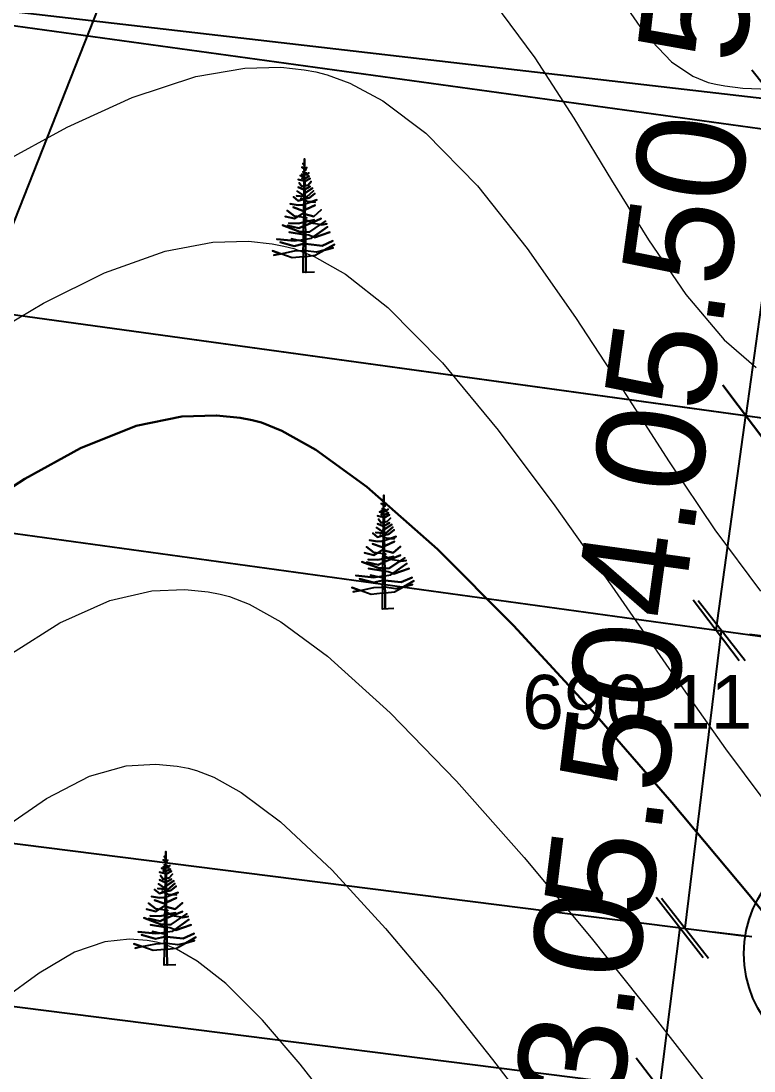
# Model space of a CAD drawing. Header units: feet. Extents: x 3381 to 683784, y 675186 to 4376258.
# Drawn here: x 683376.96 to 683390.56, y 4375792.91 to 4375812.39 of the extents above; entities that cross this region are included whole.
import ezdxf

# ---------------------------------------------------------------- set-up
doc = ezdxf.new("R2010")
doc.units = ezdxf.units.FT
doc.header["$MEASUREMENT"] = 0
doc.header["$PDMODE"] = 34
doc.header["$PDSIZE"] = 0.01
doc.linetypes.add('DUZ', pattern=[0])
doc.layers.get('0').update_dxf_attribs({"linetype": 'CONTINUOUS'})
doc.layers.get('Defpoints').update_dxf_attribs({"linetype": 'CONTINUOUS'})
doc.layers.add('0_Point_Height', color=2, linetype='CONTINUOUS')
doc.layers.add('Aqaclar', color=3, linetype='CONTINUOUS')
doc.layers.add('ANA HORIZONTAL', color=24, linetype='CONTINUOUS', lineweight=30)
doc.layers.add('HORIZANTAL', color=24, linetype='CONTINUOUS', lineweight=13)
doc.styles.get("Standard").update_dxf_attribs({"font": 'arial.ttf', "height": 2})
doc.dimstyles.new('ISO-25', dxfattribs={"dimtxt": 2, "dimasz": 1, "dimexe": 1.25, "dimexo": 0.625, "dimtad": 1, "dimtxsty": 'Standard', "dimblk": 'OBLIQUE', "dimcen": 2.5, "dimadec": 0, "dimazin": 0, "dimtfac": 1, "dimtmove": 0, "dimatfit": 3, "dimldrblk": 'OBLIQUE', "dimfxl": 1, "dimarcsym": 0})

# ---------------------------------------------------------------- blocks, each defined once
blk = doc.blocks.new('_Oblique')
at = {"color": 0, "linetype": 'ByBlock', "lineweight": -2}
blk.add_line((-0.5, -0.5), (0.5, 0.5), dxfattribs=at)
blk = doc.blocks.new('*D133')
at = {"color": 0, "lineweight": -2, "transparency": 16777216}
for p, q in [((683383.27, 4375839.039), (683389.245, 4375836.679)), ((683356.082, 4375756.138), (683388.082, 4375837.138)), ((683351.27, 4375758.039), (683357.245, 4375755.679))]:
    blk.add_line(p, q, dxfattribs=at)
at = {"layer": 'Defpoints', "color": 0, "lineweight": 30, "transparency": 16777216}
for p in [(683382.689, 4375839.269), (683388.082, 4375837.138), (683350.689, 4375758.269)]:
    blk.add_point(p, dxfattribs=at)
at = {"color": 0, "lineweight": -2, "transparency": 16777216}
for p, rotation in [((683388.082, 4375837.138), 68.44292071496228), ((683356.082, 4375756.138), 248.4429207149623)]:
    blk.add_blockref('_Oblique', p, dxfattribs=dict(at, rotation=rotation))
at = {"color": 0, "lineweight": 18, "transparency": 16777216, "insert": (683370.383, 4375797.31), "char_height": 2, "attachment_point": 5, "rotation": 68.4429}
blk.add_mtext('87,09', dxfattribs=at)
blk = doc.blocks.new('*D99')
at = {"color": 0, "lineweight": -2, "transparency": 16777216}
for p, q in [((683366.418, 4375818.804), (683392.775, 4375815.752)), ((683390.958, 4375810.928), (683391.533, 4375815.896)), ((683365.843, 4375813.836), (683392.199, 4375810.784))]:
    blk.add_line(p, q, dxfattribs=at)
at = {"layer": 'Defpoints', "color": 0, "lineweight": 30, "transparency": 16777216}
for p in [(683365.797, 4375818.876, 243.171), (683391.533, 4375815.896), (683365.222, 4375813.908, 243.171)]:
    blk.add_point(p, dxfattribs=at)
at = {"color": 0, "lineweight": -2, "transparency": 16777216}
for p, rotation in [((683391.533, 4375815.896), 83.39454021314612), ((683390.958, 4375810.928), 263.3945402131461)]:
    blk.add_blockref('_Oblique', p, dxfattribs=dict(at, rotation=rotation))
at = {"color": 0, "lineweight": 18, "transparency": 16777216, "insert": (683389.61, 4375813.601), "char_height": 2, "attachment_point": 5, "rotation": 83.3945}
blk.add_mtext('{\\fArial|b0|i0|c238|p34;5.0}', dxfattribs=at)
blk = doc.blocks.new('*D104')
at = {"color": 0, "lineweight": -2, "transparency": 16777216}
for p, q in [((683363.855, 4375808.735), (683391.644, 4375804.899)), ((683389.856, 4375801.09), (683390.405, 4375805.07)), ((683363.306, 4375804.755), (683391.094, 4375800.919))]:
    blk.add_line(p, q, dxfattribs=at)
at = {"layer": 'Defpoints', "color": 0, "lineweight": 30, "transparency": 16777216}
for p in [(683363.236, 4375808.82), (683390.405, 4375805.07), (683362.687, 4375804.84)]:
    blk.add_point(p, dxfattribs=at)
at = {"color": 0, "lineweight": -2, "transparency": 16777216}
for p, rotation in [((683390.405, 4375805.07), 82.14074680062394), ((683389.856, 4375801.09), 262.1407468006239)]:
    blk.add_blockref('_Oblique', p, dxfattribs=dict(at, rotation=rotation))
at = {"color": 0, "lineweight": 18, "transparency": 16777216, "insert": (683388.5, 4375803.305), "char_height": 2, "attachment_point": 5, "rotation": 82.1407}
blk.add_mtext('{\\fArial|b0|i0|c238|p34;4.0}', dxfattribs=at)
blk = doc.blocks.new('*D122')
at = {"color": 0, "lineweight": -2, "transparency": 16777216}
for p, q in [((683365.841, 4375813.823), (683392.37, 4375810.161)), ((683391.132, 4375810.332), (683390.405, 4375805.07)), ((683365.115, 4375808.561), (683391.644, 4375804.899))]:
    blk.add_line(p, q, dxfattribs=at)
at = {"layer": 'Defpoints', "color": 0, "lineweight": 30, "transparency": 16777216}
for p in [(683365.222, 4375813.908, 243.171), (683364.495, 4375808.646, 243.171), (683390.405, 4375805.07)]:
    blk.add_point(p, dxfattribs=at)
at = {"color": 0, "lineweight": -2, "transparency": 16777216}
for p, rotation in [((683391.132, 4375810.332), 82.14074680101669), ((683390.405, 4375805.07), 262.1407468010166)]:
    blk.add_blockref('_Oblique', p, dxfattribs=dict(at, rotation=rotation))
at = {"color": 0, "lineweight": 18, "transparency": 16777216, "insert": (683389.138, 4375807.926), "char_height": 2, "width": 3.86374, "attachment_point": 5, "rotation": 82.1407}
blk.add_mtext('{\\fArial|b0|i0|c238|p34;5.50}', dxfattribs=at)
blk = doc.blocks.new('*D123')
at = {"color": 0, "lineweight": -2, "transparency": 16777216}
for p, q in [((683356.605, 4375799.695), (683390.418, 4375795.417)), ((683356.228, 4375796.719), (683390.042, 4375792.441)), ((683389.178, 4375795.574), (683388.802, 4375792.598))]:
    blk.add_line(p, q, dxfattribs=at)
at = {"layer": 'Defpoints', "color": 0, "lineweight": 30, "transparency": 16777216}
for p in [(683355.985, 4375799.774, 688.5), (683355.608, 4375796.797, 688.5), (683388.802, 4375792.598)]:
    blk.add_point(p, dxfattribs=at)
at = {"color": 0, "lineweight": -2, "transparency": 16777216}
for p, rotation in [((683389.178, 4375795.574), 82.78944197932778), ((683388.802, 4375792.598), 262.7894419793278)]:
    blk.add_blockref('_Oblique', p, dxfattribs=dict(at, rotation=rotation))
at = {"color": 0, "lineweight": 18, "transparency": 16777216, "insert": (683387.356, 4375794.293), "char_height": 2, "attachment_point": 5, "rotation": 82.7894}
blk.add_mtext('{\\fArial|b0|i0|c238|p34;3.0}', dxfattribs=at)
blk = doc.blocks.new('*D124')
at = {"color": 0, "lineweight": -2, "transparency": 16777216}
for p, q in [((683389.277, 4375795.562), (683389.955, 4375801.078)), ((683390.476, 4375801.014), (683391.195, 4375800.925)), ((683389.798, 4375795.498), (683390.517, 4375795.409))]:
    blk.add_line(p, q, dxfattribs=at)
at = {"layer": 'Defpoints', "color": 0, "lineweight": 30, "transparency": 16777216}
for p in [(683389.856, 4375801.09, 243.171), (683389.955, 4375801.078), (683389.178, 4375795.574)]:
    blk.add_point(p, dxfattribs=at)
at = {"color": 0, "lineweight": -2, "transparency": 16777216}
for p, rotation in [((683389.955, 4375801.078), 82.99403314730169), ((683389.277, 4375795.562), 262.9940331473017)]:
    blk.add_blockref('_Oblique', p, dxfattribs=dict(at, rotation=rotation))
at = {"color": 0, "lineweight": 18, "transparency": 16777216, "insert": (683387.982, 4375798.521), "char_height": 2, "attachment_point": 5, "rotation": 82.994}
blk.add_mtext('{\\fArial|b0|i0|c238|p34;5.50}', dxfattribs=at)
blk = doc.blocks.new('*D94')
at = {"color": 0, "lineweight": -2, "transparency": 16777216}
blk.add_arc((683359.508, 4375781.137), 7.21, 68.4429, 172.4341, dxfattribs=at)
at = {"layer": 'Defpoints', "color": 0, "lineweight": 30, "transparency": 16777216}
for p in [(683382.429, 4375839.155), (683262.889, 4375793.97), (683354.17, 4375785.983), (683359.543, 4375781.132), (683350.571, 4375758.514)]:
    blk.add_point(p, dxfattribs=at)
at = {"color": 0, "lineweight": -2, "transparency": 16777216}
for p, rotation in [((683362.157, 4375787.843), 338.4429207148453), ((683352.361, 4375782.086), 262.4341392844076)]:
    blk.add_blockref('_Oblique', p, dxfattribs=dict(at, rotation=rotation))
at = {"color": 0, "lineweight": 18, "transparency": 16777216, "insert": (683355.022, 4375788.773), "char_height": 2, "attachment_point": 5, "rotation": 30.4385}
blk.add_mtext('104°', dxfattribs=at)

msp = doc.modelspace()

# ---------------------------------------------------------------- hatches: boundary and pattern name
at = {"lineweight": 25}
h = msp.add_hatch(dxfattribs=at)
h.set_pattern_fill('GRASS', color=3)
h.set_pattern_definition([(90, (2464.0595, 925.1667), (-0.707106781, 0.707106781), [0.1875, -1.226713563]), (45, (2464.0595, 925.1667), (-0.70710678119, 0.70710678119), [0.1875, -0.8125]), (135, (2464.0595, 925.1667), (-0.70710678119, -0.70710678119), [0.1875, -0.8125])])
edge = h.paths.add_edge_path(flags=16)
edge.add_arc((683277.03, 4375801.661), 3.56, 0, 360)
edge = h.paths.add_edge_path()
edge.add_line((683279.822, 4375803.87), (683284.359, 4375803.262))
edge.add_line((683284.359, 4375803.262), (683284.746, 4375806.151))
edge.add_line((683284.746, 4375806.151), (683277.42, 4375807.14))
edge.add_line((683277.42, 4375807.14), (683279.561, 4375822.997))
edge.add_line((683279.561, 4375822.997), (683287.934, 4375821.866))
edge.add_line((683287.934, 4375821.866), (683288.661, 4375827.249))
edge.add_line((683288.661, 4375827.249), (683284.009, 4375827.92))
edge.add_line((683284.009, 4375827.92), (683284.823, 4375833.562))
edge.add_line((683284.823, 4375833.562), (683292.945, 4375832.408))
edge.add_line((683292.945, 4375832.408), (683296.691, 4375859.524))
edge.add_line((683296.691, 4375859.524), (683296.784, 4375860.213))
edge.add_line((683296.784, 4375860.213), (683296.514, 4375859.72))
edge.add_line((683296.514, 4375859.72), (683258.976, 4375786.391))
edge.add_line((683258.976, 4375786.391), (683350.571, 4375758.514))
edge.add_line((683350.571, 4375758.514), (683382.429, 4375839.155))
edge.add_line((683382.429, 4375839.155), (683375.318, 4375841.876))
edge.add_line((683375.318, 4375841.876), (683373.564, 4375837.292))
edge.add_line((683373.564, 4375837.292), (683365.2, 4375840.225))
edge.add_arc((683524.629, 4375775.341), 172.127, 157.85455, 159.31778)
edge.add_line((683363.595, 4375836.133), (683376.96, 4375834.336))
edge.add_line((683376.96, 4375834.336), (683376.218, 4375829.089))
edge.add_line((683376.218, 4375829.089), (683362.889, 4375830.896))
edge.add_arc((683363.189, 4375827.755), 3.155, 95.4615, 167.5925)
edge.add_line((683360.108, 4375828.433), (683360.108, 4375827.477))
edge.add_line((683360.108, 4375827.477), (683361.774, 4375827.871))
edge.add_line((683361.774, 4375827.871), (683367.366, 4375826.892))
edge.add_line((683367.366, 4375826.892), (683365.416, 4375813.709))
edge.add_line((683365.416, 4375813.709), (683365.197, 4375813.709))
edge.add_line((683365.197, 4375813.709), (683360.108, 4375814.426))
edge.add_line((683360.108, 4375814.426), (683360.719, 4375819.794))
edge.add_line((683360.719, 4375819.794), (683365.822, 4375819.095))
edge.add_line((683365.822, 4375819.095), (683366.173, 4375821.656))
edge.add_line((683366.173, 4375821.656), (683360.993, 4375822.366))
edge.add_line((683360.993, 4375822.366), (683361.589, 4375827.455))
edge.add_line((683361.589, 4375827.455), (683360.008, 4375827.246))
edge.add_line((683360.008, 4375827.246), (683357.952, 4375811.279))
edge.add_line((683357.952, 4375811.279), (683366.688, 4375810.071))
edge.add_line((683366.688, 4375810.071), (683365.857, 4375802.715))
edge.add_line((683365.857, 4375802.715), (683357.074, 4375803.93))
edge.add_line((683357.074, 4375803.93), (683356.695, 4375801.28))
edge.add_line((683356.695, 4375801.28), (683350.568, 4375802.083))
edge.add_arc((683350.131, 4375792.093), 10, 87.4993, 110.7786)
edge.add_line((683346.584, 4375801.442), (683356.333, 4375800.016))
edge.add_line((683356.333, 4375800.016), (683355.706, 4375796.522))
edge.add_line((683355.706, 4375796.522), (683352.395, 4375797.048))
edge.add_line((683352.395, 4375797.048), (683352.789, 4375800.122))
edge.add_line((683352.789, 4375800.122), (683350.258, 4375800.457))
edge.add_line((683350.258, 4375800.457), (683349.853, 4375797.395))
edge.add_line((683349.853, 4375797.395), (683346.529, 4375797.835))
edge.add_line((683346.529, 4375797.835), (683346.881, 4375800.932))
edge.add_line((683346.881, 4375800.932), (683346.087, 4375801.239))
edge.add_arc((683350.3, 4375791.88), 10.263, 114.2395, 179.0096)
edge.add_line((683340.039, 4375792.058), (683339.689, 4375789.422))
edge.add_line((683339.689, 4375789.422), (683336.703, 4375789.749))
edge.add_line((683336.703, 4375789.749), (683335.822, 4375784.886))
edge.add_line((683335.822, 4375784.886), (683327.113, 4375786.099))
edge.add_line((683327.113, 4375786.099), (683327.8, 4375791))
edge.add_line((683327.8, 4375791), (683320.874, 4375791.919))
edge.add_line((683320.874, 4375791.919), (683321.309, 4375795.193))
edge.add_arc((683318.335, 4375795.588), 3, 352.4412, 442.1402)
edge.add_line((683318.745, 4375798.559), (683306.859, 4375800.2))
edge.add_line((683306.859, 4375800.2), (683305.588, 4375790.783))
edge.add_line((683305.588, 4375790.783), (683298.285, 4375791.761))
edge.add_line((683298.285, 4375791.761), (683299.539, 4375801.211))
edge.add_line((683299.539, 4375801.211), (683296.523, 4375801.633))
edge.add_line((683296.523, 4375801.633), (683295.262, 4375792.128))
edge.add_line((683295.262, 4375792.128), (683293.832, 4375792.402))
edge.add_line((683293.832, 4375792.402), (683283.111, 4375793.946))
edge.add_line((683283.111, 4375793.946), (683284.16, 4375801.775))
edge.add_line((683284.16, 4375801.775), (683280.54, 4375802.26))
edge.add_arc((683277.03, 4375801.661), 3.56, 9.688, 38.3434)

# ---------------------------------------------------------------- linework, layer by layer
at = {"color": 7, "linetype": 'DUZ', "lineweight": 25}
msp.add_circle((683392.492, 4375795.093, -448.329), 2.121, dxfattribs=at)
at = {"linetype": 'Continuous'}
msp.add_open_spline([(683310.661, 4375992.239), (683312.482, 4375988.769), (683318.788, 4375976.751), (683328.685, 4375958.769), (683342.68, 4375939.505), (683353.451, 4375919.307), (683364.414, 4375901.421), (683373.542, 4375884.018), (683386.957, 4375865.497), (683403.556, 4375851.208), (683415.091, 4375836.371), (683423.022, 4375825.888), (683434.34, 4375813.97), (683442.589, 4375803.278), (683447.033, 4375797.518)], degree=3, knots=[0, 0, 0, 0, 11.75951, 40.72321, 61.46233, 83.054979, 109.290717, 124.392744, 141.962718, 177.533008, 189.558821, 198.276488, 216.955448, 238.768866, 238.768866, 238.768866, 238.768866], dxfattribs=at)
at = {"layer": 'ANA HORIZONTAL', "color": 32, "lineweight": 30, "elevation": 690}
msp.add_lwpolyline([(683375.993, 4375803.228), (683377.032, 4375803.898), (683378.064, 4375804.468), (683379.101, 4375804.879), (683379.944, 4375805.054), (683380.588, 4375805.075), (683381.026, 4375805.03), (683381.247, 4375804.988), (683381.422, 4375804.941), (683381.801, 4375804.791), (683382.432, 4375804.436), (683383.375, 4375803.747), (683384.685, 4375802.591), (683386.096, 4375801.18), (683387.56, 4375799.59), (683389.032, 4375797.897), (683390.464, 4375796.179), (683391.81, 4375794.511)], dxfattribs=at)
at = {"layer": 'Aqaclar', "color": 3}
for points in [[(683382.405, 4375807.732), (683382.193, 4375807.724), (683382.197, 4375808.018), (683381.989, 4375807.995), (683381.78, 4375808.07), (683381.629, 4375808.124), (683381.78, 4375808.07), (683381.654, 4375808.044), (683381.78, 4375808.07), (683382.033, 4375808.124), (683382.198, 4375808.132), (683382.197, 4375808.018), (683382.242, 4375808.024), (683382.246, 4375807.726), (683382.242, 4375808.024), (683382.419, 4375808.044), (683382.585, 4375808.137), (683382.753, 4375808.181), (683382.585, 4375808.137), (683382.779, 4375808.246), (683382.585, 4375808.137), (683382.444, 4375808.1), (683382.241, 4375808.13), (683382.242, 4375808.024), (683382.241, 4375808.13), (683382.223, 4375808.133), (683382.198, 4375808.132), (683382.2, 4375808.254), (683382.197, 4375808.254), (683382.027, 4375808.214), (683381.768, 4375808.286), (683382.027, 4375808.214), (683382.197, 4375808.254), (683382.2, 4375808.254), (683382.2, 4375808.3), (683382.191, 4375808.303), (683381.976, 4375808.351), (683382.106, 4375808.322), (683382.033, 4375808.311), (683381.705, 4375808.343), (683382.033, 4375808.311), (683382.106, 4375808.322), (683382.201, 4375808.337), (683382.2, 4375808.3), (683382.201, 4375808.337), (683382.238, 4375808.342), (683382.241, 4375808.13), (683382.239, 4375808.255), (683382.242, 4375808.254), (683382.545, 4375808.222), (683382.747, 4375808.311), (683382.545, 4375808.222), (683382.239, 4375808.255), (683382.238, 4375808.342), (683382.349, 4375808.359), (683382.646, 4375808.57), (683382.384, 4375808.384), (683382.406, 4375808.376), (683382.69, 4375808.473), (683382.406, 4375808.376), (683382.298, 4375808.416), (683382.237, 4375808.426), (683382.238, 4375808.342), (683382.237, 4375808.426), (683382.202, 4375808.431), (683382.201, 4375808.337), (683382.202, 4375808.431), (683381.938, 4375808.473), (683382.202, 4375808.431), (683382.203, 4375808.481), (683382.134, 4375808.481), (683381.812, 4375808.602), (683382.134, 4375808.481), (683382.203, 4375808.481), (683382.204, 4375808.583), (683382.115, 4375808.546), (683381.907, 4375808.594), (683382.115, 4375808.546), (683382.235, 4375808.597), (683382.236, 4375808.481), (683382.203, 4375808.481), (683382.236, 4375808.481), (683382.237, 4375808.426), (683382.236, 4375808.481), (683382.317, 4375808.481), (683382.516, 4375808.614), (683382.608, 4375808.675), (683382.516, 4375808.614), (683382.539, 4375808.61), (683382.633, 4375808.627), (683382.539, 4375808.61), (683382.381, 4375808.635), (683382.353, 4375808.647), (683382.235, 4375808.597), (683382.353, 4375808.647), (683382.532, 4375808.724), (683382.353, 4375808.647), (683382.292, 4375808.676), (683382.4, 4375808.699), (683382.292, 4375808.676), (683382.223, 4375808.708), (683382.234, 4375808.702), (683382.234, 4375808.663), (683382.292, 4375808.676), (683382.234, 4375808.663), (683382.235, 4375808.597), (683382.234, 4375808.663), (683382.205, 4375808.656), (683382.204, 4375808.583), (683382.205, 4375808.656), (683382.109, 4375808.635), (683381.932, 4375808.643), (683382.109, 4375808.635), (683382.205, 4375808.656), (683382.206, 4375808.748), (683382.261, 4375808.74), (683382.233, 4375808.744), (683382.234, 4375808.702), (683382.233, 4375808.744), (683382.206, 4375808.748), (683382.033, 4375808.772), (683381.901, 4375808.878), (683382.033, 4375808.772), (683382.097, 4375808.763), (683382.033, 4375808.724), (683381.863, 4375808.764), (683382.033, 4375808.724), (683382.097, 4375808.763), (683382.207, 4375808.831), (683382.206, 4375808.748), (683382.233, 4375808.744), (683382.232, 4375808.807), (683382.393, 4375808.764), (683382.532, 4375808.886), (683382.393, 4375808.764), (683382.232, 4375808.807), (683382.231, 4375808.888), (683382.419, 4375808.975), (683382.191, 4375808.87), (683382.008, 4375808.934), (683382.191, 4375808.87), (683382.208, 4375808.877), (683382.207, 4375808.831), (683382.209, 4375808.989), (683382.191, 4375808.983), (683382.103, 4375808.975), (683381.957, 4375808.999), (683382.103, 4375808.975), (683382.191, 4375808.983), (683382.209, 4375808.989), (683382.23, 4375808.996), (683382.231, 4375808.888), (683382.23, 4375808.996), (683382.45, 4375809.072), (683382.344, 4375809.035), (683382.419, 4375809.031), (683382.267, 4375809.04), (683382.153, 4375809.096), (683382.21, 4375809.068), (683382.209, 4375808.989), (683382.23, 4375808.996), (683382.229, 4375809.09), (683382.103, 4375809.056), (683382.014, 4375809.129), (683382.103, 4375809.056), (683382.21, 4375809.085), (683382.21, 4375809.068), (683382.21, 4375809.085), (683382.311, 4375809.112), (683382.412, 4375809.193), (683382.311, 4375809.112), (683382.229, 4375809.09), (683382.228, 4375809.131), (683382.261, 4375809.129), (683382.387, 4375809.242), (683382.261, 4375809.129), (683382.228, 4375809.131), (683382.211, 4375809.133), (683382.21, 4375809.085), (683382.211, 4375809.133), (683382.071, 4375809.145), (683382.211, 4375809.133), (683382.211, 4375809.148), (683382.084, 4375809.234), (683382.211, 4375809.148), (683382.212, 4375809.26), (683382.216, 4375809.258), (683382.103, 4375809.307), (683382.216, 4375809.258), (683382.324, 4375809.323), (683382.227, 4375809.264), (683382.228, 4375809.131), (683382.227, 4375809.198), (683382.368, 4375809.291), (683382.227, 4375809.198), (683382.226, 4375809.334), (683382.286, 4375809.347), (683382.343, 4375809.412), (683382.286, 4375809.347), (683382.226, 4375809.334), (683382.213, 4375809.332), (683382.212, 4375809.26), (683382.213, 4375809.332), (683382.172, 4375809.323), (683382.122, 4375809.388), (683382.172, 4375809.323), (683382.213, 4375809.332), (683382.214, 4375809.425), (683382.103, 4375809.453), (683382.235, 4375809.42), (683382.324, 4375809.469), (683382.235, 4375809.42), (683382.225, 4375809.423), (683382.226, 4375809.334), (683382.225, 4375809.423), (683382.224, 4375809.467), (683382.305, 4375809.509), (683382.224, 4375809.467), (683382.223, 4375809.54), (683382.254, 4375809.534), (683382.223, 4375809.54), (683382.172, 4375809.55), (683382.216, 4375809.541), (683382.214, 4375809.425), (683382.215, 4375809.469), (683382.172, 4375809.477), (683382.215, 4375809.469), (683382.215, 4375809.499), (683382.141, 4375809.525), (683382.215, 4375809.499), (683382.216, 4375809.541), (683382.216, 4375809.581), (683382.191, 4375809.59), (683382.223, 4375809.578), (683382.254, 4375809.566), (683382.28, 4375809.534), (683382.266, 4375809.55), (683382.298, 4375809.574), (683382.254, 4375809.542), (683382.266, 4375809.55), (683382.254, 4375809.566), (683382.223, 4375809.578), (683382.223, 4375809.54), (683382.223, 4375809.578), (683382.222, 4375809.64), (683382.261, 4375809.671), (683382.227, 4375809.644), (683382.248, 4375809.631), (683382.227, 4375809.644), (683382.217, 4375809.65), (683382.172, 4375809.679), (683382.217, 4375809.65), (683382.218, 4375809.71), (683382.191, 4375809.744), (683382.218, 4375809.71), (683382.22, 4375809.833), (683382.222, 4375809.647), (683382.222, 4375809.64), (683382.222, 4375809.647), (683382.217, 4375809.65), (683382.217, 4375809.636), (683382.222, 4375809.64), (683382.21, 4375809.631), (683382.217, 4375809.636), (683382.216, 4375809.581)], [(683383.875, 4375801.491), (683383.664, 4375801.483), (683383.667, 4375801.777), (683383.459, 4375801.754), (683383.25, 4375801.829), (683383.099, 4375801.883), (683383.25, 4375801.829), (683383.125, 4375801.802), (683383.25, 4375801.829), (683383.504, 4375801.883), (683383.669, 4375801.891), (683383.667, 4375801.777), (683383.713, 4375801.783), (683383.716, 4375801.485), (683383.713, 4375801.783), (683383.889, 4375801.802), (683384.055, 4375801.896), (683384.224, 4375801.94), (683384.055, 4375801.896), (683384.249, 4375802.005), (683384.055, 4375801.896), (683383.914, 4375801.859), (683383.711, 4375801.889), (683383.713, 4375801.783), (683383.711, 4375801.889), (683383.693, 4375801.892), (683383.669, 4375801.891), (683383.67, 4375802.013), (683383.668, 4375802.013), (683383.497, 4375801.973), (683383.238, 4375802.045), (683383.497, 4375801.973), (683383.668, 4375802.013), (683383.67, 4375802.013), (683383.671, 4375802.059), (683383.661, 4375802.062), (683383.447, 4375802.11), (683383.576, 4375802.081), (683383.504, 4375802.07), (683383.175, 4375802.102), (683383.504, 4375802.07), (683383.576, 4375802.081), (683383.671, 4375802.096), (683383.671, 4375802.059), (683383.671, 4375802.096), (683383.709, 4375802.101), (683383.711, 4375801.889), (683383.71, 4375802.014), (683383.712, 4375802.013), (683384.015, 4375801.981), (683384.217, 4375802.07), (683384.015, 4375801.981), (683383.71, 4375802.014), (683383.709, 4375802.101), (683383.819, 4375802.118), (683384.116, 4375802.329), (683383.854, 4375802.143), (683383.876, 4375802.135), (683384.161, 4375802.232), (683383.876, 4375802.135), (683383.769, 4375802.175), (683383.708, 4375802.185), (683383.709, 4375802.101), (683383.708, 4375802.185), (683383.672, 4375802.19), (683383.671, 4375802.096), (683383.672, 4375802.19), (683383.409, 4375802.232), (683383.672, 4375802.19), (683383.673, 4375802.24), (683383.605, 4375802.24), (683383.282, 4375802.361), (683383.605, 4375802.24), (683383.673, 4375802.24), (683383.674, 4375802.342), (683383.586, 4375802.305), (683383.377, 4375802.353), (683383.586, 4375802.305), (683383.705, 4375802.356), (683383.707, 4375802.24), (683383.673, 4375802.24), (683383.707, 4375802.24), (683383.708, 4375802.185), (683383.707, 4375802.24), (683383.788, 4375802.24), (683383.987, 4375802.373), (683384.078, 4375802.434), (683383.987, 4375802.373), (683384.009, 4375802.369), (683384.104, 4375802.386), (683384.009, 4375802.369), (683383.851, 4375802.394), (683383.824, 4375802.406), (683383.705, 4375802.356), (683383.824, 4375802.406), (683384.003, 4375802.483), (683383.824, 4375802.406), (683383.763, 4375802.434), (683383.87, 4375802.458), (683383.763, 4375802.434), (683383.693, 4375802.467), (683383.704, 4375802.461), (683383.705, 4375802.422), (683383.763, 4375802.434), (683383.705, 4375802.422), (683383.705, 4375802.356), (683383.705, 4375802.422), (683383.675, 4375802.415), (683383.674, 4375802.342), (683383.675, 4375802.415), (683383.579, 4375802.394), (683383.403, 4375802.402), (683383.579, 4375802.394), (683383.675, 4375802.415), (683383.676, 4375802.507), (683383.731, 4375802.499), (683383.704, 4375802.503), (683383.704, 4375802.461), (683383.704, 4375802.503), (683383.676, 4375802.507), (683383.504, 4375802.531), (683383.371, 4375802.637), (683383.504, 4375802.531), (683383.568, 4375802.522), (683383.504, 4375802.483), (683383.333, 4375802.523), (683383.504, 4375802.483), (683383.568, 4375802.522), (683383.677, 4375802.59), (683383.676, 4375802.507), (683383.704, 4375802.503), (683383.703, 4375802.566), (683383.864, 4375802.523), (683384.003, 4375802.645), (683383.864, 4375802.523), (683383.703, 4375802.566), (683383.702, 4375802.647), (683383.889, 4375802.734), (683383.661, 4375802.628), (683383.478, 4375802.693), (683383.661, 4375802.628), (683383.678, 4375802.636), (683383.677, 4375802.59), (683383.679, 4375802.748), (683383.661, 4375802.742), (683383.573, 4375802.734), (683383.428, 4375802.758), (683383.573, 4375802.734), (683383.661, 4375802.742), (683383.679, 4375802.748), (683383.7, 4375802.755), (683383.702, 4375802.647), (683383.7, 4375802.755), (683383.92, 4375802.831), (683383.814, 4375802.794), (683383.889, 4375802.79), (683383.737, 4375802.799), (683383.624, 4375802.855), (683383.68, 4375802.827), (683383.679, 4375802.748), (683383.7, 4375802.755), (683383.699, 4375802.849), (683383.573, 4375802.815), (683383.485, 4375802.888), (683383.573, 4375802.815), (683383.681, 4375802.844), (683383.68, 4375802.827), (683383.681, 4375802.844), (683383.782, 4375802.871), (683383.883, 4375802.952), (683383.782, 4375802.871), (683383.699, 4375802.849), (683383.699, 4375802.89), (683383.731, 4375802.888), (683383.857, 4375803.001), (683383.731, 4375802.888), (683383.699, 4375802.89), (683383.681, 4375802.892), (683383.681, 4375802.844), (683383.681, 4375802.892), (683383.541, 4375802.904), (683383.681, 4375802.892), (683383.681, 4375802.907), (683383.554, 4375802.993), (683383.681, 4375802.907), (683383.683, 4375803.019), (683383.687, 4375803.017), (683383.573, 4375803.066), (683383.687, 4375803.017), (683383.794, 4375803.082), (683383.697, 4375803.023), (683383.699, 4375802.89), (683383.698, 4375802.957), (683383.838, 4375803.05), (683383.698, 4375802.957), (683383.696, 4375803.093), (683383.756, 4375803.106), (683383.813, 4375803.171), (683383.756, 4375803.106), (683383.696, 4375803.093), (683383.684, 4375803.091), (683383.683, 4375803.019), (683383.684, 4375803.091), (683383.643, 4375803.082), (683383.592, 4375803.147), (683383.643, 4375803.082), (683383.684, 4375803.091), (683383.685, 4375803.184), (683383.573, 4375803.212), (683383.706, 4375803.179), (683383.794, 4375803.228), (683383.706, 4375803.179), (683383.695, 4375803.182), (683383.696, 4375803.093), (683383.695, 4375803.182), (683383.694, 4375803.226), (683383.775, 4375803.268), (683383.694, 4375803.226), (683383.694, 4375803.299), (683383.725, 4375803.293), (683383.694, 4375803.299), (683383.643, 4375803.309), (683383.686, 4375803.3), (683383.685, 4375803.184), (683383.685, 4375803.228), (683383.643, 4375803.236), (683383.685, 4375803.228), (683383.686, 4375803.258), (683383.611, 4375803.284), (683383.686, 4375803.258), (683383.686, 4375803.3), (683383.687, 4375803.339), (683383.661, 4375803.349), (683383.693, 4375803.337), (683383.725, 4375803.325), (683383.75, 4375803.293), (683383.737, 4375803.309), (683383.769, 4375803.333), (683383.725, 4375803.301), (683383.737, 4375803.309), (683383.725, 4375803.325), (683383.693, 4375803.337), (683383.694, 4375803.299), (683383.693, 4375803.337), (683383.692, 4375803.399), (683383.731, 4375803.43), (683383.697, 4375803.403), (683383.718, 4375803.39), (683383.697, 4375803.403), (683383.688, 4375803.409), (683383.643, 4375803.438), (683383.688, 4375803.409), (683383.688, 4375803.469), (683383.661, 4375803.503), (683383.688, 4375803.469), (683383.69, 4375803.592), (683383.692, 4375803.406), (683383.692, 4375803.399), (683383.692, 4375803.406), (683383.688, 4375803.409), (683383.687, 4375803.395), (683383.692, 4375803.399), (683383.68, 4375803.39), (683383.687, 4375803.395), (683383.687, 4375803.339)], [(683379.832, 4375794.882), (683379.62, 4375794.875), (683379.624, 4375795.169), (683379.416, 4375795.146), (683379.206, 4375795.221), (683379.056, 4375795.275), (683379.206, 4375795.221), (683379.081, 4375795.194), (683379.206, 4375795.221), (683379.46, 4375795.275), (683379.625, 4375795.282), (683379.624, 4375795.169), (683379.669, 4375795.174), (683379.673, 4375794.877), (683379.669, 4375795.174), (683379.845, 4375795.194), (683380.012, 4375795.288), (683380.18, 4375795.332), (683380.012, 4375795.288), (683380.206, 4375795.397), (683380.012, 4375795.288), (683379.871, 4375795.251), (683379.668, 4375795.281), (683379.669, 4375795.174), (683379.668, 4375795.281), (683379.65, 4375795.283), (683379.625, 4375795.282), (683379.627, 4375795.405), (683379.624, 4375795.405), (683379.454, 4375795.364), (683379.195, 4375795.437), (683379.454, 4375795.364), (683379.624, 4375795.405), (683379.627, 4375795.405), (683379.627, 4375795.451), (683379.618, 4375795.453), (683379.403, 4375795.502), (683379.533, 4375795.473), (683379.46, 4375795.462), (683379.132, 4375795.494), (683379.46, 4375795.462), (683379.533, 4375795.473), (683379.628, 4375795.487), (683379.627, 4375795.451), (683379.628, 4375795.487), (683379.665, 4375795.493), (683379.668, 4375795.281), (683379.666, 4375795.405), (683379.669, 4375795.405), (683379.972, 4375795.372), (683380.174, 4375795.462), (683379.972, 4375795.372), (683379.666, 4375795.405), (683379.665, 4375795.493), (683379.776, 4375795.51), (683380.073, 4375795.721), (683379.811, 4375795.535), (683379.833, 4375795.526), (683380.117, 4375795.623), (683379.833, 4375795.526), (683379.725, 4375795.567), (683379.664, 4375795.576), (683379.665, 4375795.493), (683379.664, 4375795.576), (683379.629, 4375795.582), (683379.628, 4375795.487), (683379.629, 4375795.582), (683379.365, 4375795.623), (683379.629, 4375795.582), (683379.63, 4375795.632), (683379.561, 4375795.632), (683379.239, 4375795.753), (683379.561, 4375795.632), (683379.63, 4375795.632), (683379.631, 4375795.734), (683379.542, 4375795.696), (683379.334, 4375795.745), (683379.542, 4375795.696), (683379.662, 4375795.748), (683379.663, 4375795.632), (683379.63, 4375795.632), (683379.663, 4375795.632), (683379.664, 4375795.576), (683379.663, 4375795.632), (683379.744, 4375795.632), (683379.943, 4375795.765), (683380.035, 4375795.826), (683379.943, 4375795.765), (683379.965, 4375795.761), (683380.06, 4375795.777), (683379.965, 4375795.761), (683379.808, 4375795.785), (683379.78, 4375795.798), (683379.662, 4375795.748), (683379.78, 4375795.798), (683379.959, 4375795.875), (683379.78, 4375795.798), (683379.719, 4375795.826), (683379.827, 4375795.85), (683379.719, 4375795.826), (683379.65, 4375795.858), (683379.661, 4375795.853), (683379.661, 4375795.813), (683379.719, 4375795.826), (683379.661, 4375795.813), (683379.662, 4375795.748), (683379.661, 4375795.813), (683379.632, 4375795.807), (683379.631, 4375795.734), (683379.632, 4375795.807), (683379.536, 4375795.785), (683379.359, 4375795.794), (683379.536, 4375795.785), (683379.632, 4375795.807), (683379.633, 4375795.898), (683379.688, 4375795.891), (683379.66, 4375795.895), (683379.661, 4375795.853), (683379.66, 4375795.895), (683379.633, 4375795.898), (683379.46, 4375795.923), (683379.327, 4375796.028), (683379.46, 4375795.923), (683379.524, 4375795.914), (683379.46, 4375795.875), (683379.29, 4375795.915), (683379.46, 4375795.875), (683379.524, 4375795.914), (683379.634, 4375795.982), (683379.633, 4375795.898), (683379.66, 4375795.895), (683379.659, 4375795.958), (683379.82, 4375795.915), (683379.959, 4375796.036), (683379.82, 4375795.915), (683379.659, 4375795.958), (683379.658, 4375796.039), (683379.845, 4375796.126), (683379.618, 4375796.02), (683379.435, 4375796.085), (683379.618, 4375796.02), (683379.635, 4375796.028), (683379.634, 4375795.982), (683379.636, 4375796.14), (683379.618, 4375796.134), (683379.53, 4375796.126), (683379.384, 4375796.15), (683379.53, 4375796.126), (683379.618, 4375796.134), (683379.636, 4375796.14), (683379.657, 4375796.147), (683379.658, 4375796.039), (683379.657, 4375796.147), (683379.877, 4375796.223), (683379.771, 4375796.186), (683379.845, 4375796.182), (683379.694, 4375796.19), (683379.58, 4375796.247), (683379.637, 4375796.219), (683379.636, 4375796.14), (683379.657, 4375796.147), (683379.656, 4375796.241), (683379.53, 4375796.207), (683379.441, 4375796.279), (683379.53, 4375796.207), (683379.637, 4375796.236), (683379.637, 4375796.219), (683379.637, 4375796.236), (683379.738, 4375796.263), (683379.839, 4375796.344), (683379.738, 4375796.263), (683379.656, 4375796.241), (683379.655, 4375796.282), (683379.688, 4375796.279), (683379.814, 4375796.393), (683379.688, 4375796.279), (683379.655, 4375796.282), (683379.638, 4375796.284), (683379.637, 4375796.236), (683379.638, 4375796.284), (683379.498, 4375796.296), (683379.638, 4375796.284), (683379.638, 4375796.299), (683379.511, 4375796.385), (683379.638, 4375796.299), (683379.639, 4375796.411), (683379.643, 4375796.409), (683379.53, 4375796.458), (683379.643, 4375796.409), (683379.751, 4375796.474), (683379.654, 4375796.415), (683379.655, 4375796.282), (683379.654, 4375796.349), (683379.795, 4375796.441), (683379.654, 4375796.349), (683379.653, 4375796.485), (683379.713, 4375796.498), (683379.77, 4375796.563), (683379.713, 4375796.498), (683379.653, 4375796.485), (683379.64, 4375796.483), (683379.639, 4375796.411), (683379.64, 4375796.483), (683379.599, 4375796.474), (683379.549, 4375796.539), (683379.599, 4375796.474), (683379.64, 4375796.483), (683379.641, 4375796.576), (683379.53, 4375796.603), (683379.662, 4375796.571), (683379.751, 4375796.62), (683379.662, 4375796.571), (683379.652, 4375796.574), (683379.653, 4375796.485), (683379.652, 4375796.574), (683379.651, 4375796.618), (683379.732, 4375796.66), (683379.651, 4375796.618), (683379.65, 4375796.69), (683379.681, 4375796.684), (683379.65, 4375796.69), (683379.599, 4375796.701), (683379.643, 4375796.692), (683379.641, 4375796.576), (683379.642, 4375796.62), (683379.599, 4375796.628), (683379.642, 4375796.62), (683379.642, 4375796.65), (683379.568, 4375796.676), (683379.642, 4375796.65), (683379.643, 4375796.692), (683379.643, 4375796.731), (683379.618, 4375796.741), (683379.65, 4375796.729), (683379.681, 4375796.717), (683379.706, 4375796.684), (683379.693, 4375796.701), (683379.725, 4375796.725), (683379.681, 4375796.692), (683379.693, 4375796.701), (683379.681, 4375796.717), (683379.65, 4375796.729), (683379.65, 4375796.69), (683379.65, 4375796.729), (683379.649, 4375796.791), (683379.688, 4375796.822), (683379.654, 4375796.795), (683379.675, 4375796.781), (683379.654, 4375796.795), (683379.644, 4375796.801), (683379.599, 4375796.83), (683379.644, 4375796.801), (683379.645, 4375796.861), (683379.618, 4375796.895), (683379.645, 4375796.861), (683379.646, 4375796.984), (683379.649, 4375796.798), (683379.649, 4375796.791), (683379.649, 4375796.798), (683379.644, 4375796.801), (683379.644, 4375796.787), (683379.649, 4375796.791), (683379.637, 4375796.781), (683379.644, 4375796.787), (683379.643, 4375796.731)]]:
    msp.add_lwpolyline(points, dxfattribs=at)
at = {"layer": 'HORIZANTAL', "color": 32, "linetype": 'Continuous', "lineweight": 13}
for points, elevation in [([(683387.966, 4375812.979), (683388.54, 4375812.148), (683389.029, 4375811.635), (683389.424, 4375811.366), (683389.704, 4375811.251), (683389.85, 4375811.216), (683390.016, 4375811.187), (683390.347, 4375811.146), (683390.839, 4375811.128), (683391.482, 4375811.179), (683392.263, 4375811.359), (683393.012, 4375811.661), (683393.722, 4375812.077), (683394.386, 4375812.597)], 692), ([(683385.724, 4375812.74), (683386.49, 4375811.707), (683387.214, 4375810.585), (683387.912, 4375809.437), (683388.599, 4375808.328), (683389.291, 4375807.32), (683390.002, 4375806.476), (683390.596, 4375805.962)], 691.5), ([(683376.577, 4375809.738), (683377.816, 4375810.418), (683379.026, 4375810.974), (683380.202, 4375811.361), (683381.114, 4375811.518), (683381.78, 4375811.532), (683382.215, 4375811.486), (683382.429, 4375811.445), (683382.641, 4375811.391), (683383.06, 4375811.239), (683383.674, 4375810.911), (683384.469, 4375810.308), (683385.427, 4375809.333), (683386.352, 4375808.173), (683387.249, 4375806.89), (683388.125, 4375805.55), (683388.984, 4375804.215), (683389.833, 4375802.949), (683390.678, 4375801.816)], 691), ([(683376.231, 4375806.474), (683377.38, 4375807.154), (683378.513, 4375807.72), (683379.633, 4375808.121), (683380.52, 4375808.287), (683381.18, 4375808.304), (683381.619, 4375808.258), (683381.838, 4375808.216), (683382.024, 4375808.168), (683382.401, 4375808.023), (683382.978, 4375807.696), (683383.766, 4375807.075), (683384.778, 4375806.049), (683385.812, 4375804.802), (683386.862, 4375803.4), (683387.919, 4375801.904), (683388.977, 4375800.38), (683390.028, 4375798.89), (683391.066, 4375797.498)], 690.5), ([(683376.786, 4375800.661), (683377.685, 4375801.224), (683378.609, 4375801.64), (683379.387, 4375801.821), (683380.003, 4375801.846), (683380.434, 4375801.801), (683380.656, 4375801.759), (683380.827, 4375801.714), (683381.191, 4375801.572), (683381.783, 4375801.243), (683382.645, 4375800.609), (683383.811, 4375799.558), (683385.041, 4375798.288), (683386.295, 4375796.872), (683387.535, 4375795.384), (683388.723, 4375793.896), (683389.82, 4375792.483)], 689.5), ([(683376.658, 4375797.43), (683377.434, 4375797.968), (683378.231, 4375798.381), (683378.913, 4375798.572), (683379.465, 4375798.607), (683379.859, 4375798.569), (683380.064, 4375798.531), (683380.218, 4375798.49), (683380.539, 4375798.366), (683381.048, 4375798.08), (683381.772, 4375797.535), (683382.731, 4375796.637), (683383.724, 4375795.56), (683384.725, 4375794.369), (683385.709, 4375793.129), (683386.649, 4375791.905)], 689), ([(683382.85, 4375792.131), (683382.14, 4375793.038), (683381.442, 4375793.857), (683380.76, 4375794.538), (683380.232, 4375794.953), (683379.847, 4375795.173), (683379.597, 4375795.27), (683379.473, 4375795.302), (683379.301, 4375795.334), (683378.973, 4375795.359), (683378.516, 4375795.312), (683377.956, 4375795.118), (683377.297, 4375794.727), (683376.639, 4375794.249)], 688.5)]:
    msp.add_lwpolyline(points, dxfattribs=dict(at, elevation=elevation))

# ---------------------------------------------------------------- texts
at = {"layer": '0_Point_Height', "color": 0}
msp.add_text('690.11', height=1, dxfattribs=at).set_placement((683386.255, 4375799.261, 690.108))

# ---------------------------------------------------------------- dimensions: what is measured, and where the dimension line sits
at = {"color": 7, "lineweight": 18}
dim = msp.add_aligned_dim(p1=(683350.689, 4375758.269), p2=(683382.689, 4375839.269), distance=-5.799, dimstyle='ISO-25', dxfattribs=at)
dim.commit()
dim.dimension.update_dxf_attribs({"geometry": '*D133', "text_midpoint": (683370.383, 4375797.31)})
at = {"color": 3, "lineweight": 18}
dim = msp.add_angular_dim_2l(base=(683354.17, 4375785.983), line1=((683359.543, 4375781.132), (683262.889, 4375793.97)), line2=((683382.429, 4375839.155), (683350.571, 4375758.514)), dimstyle='ISO-25', dxfattribs=at)
dim.commit()
dim.dimension.update_dxf_attribs({"geometry": '*D94', "text_midpoint": (683355.022, 4375788.773)})
at = {"color": 7, "lineweight": 18}
dim = msp.add_aligned_dim(p1=(683365.222, 4375813.908, 243.171), p2=(683365.797, 4375818.876, 243.171), distance=-25.908, text='{\\fArial|b0|i0|c238|p34;5.0}', dimstyle='ISO-25', dxfattribs=at)
dim.commit()
dim.dimension.update_dxf_attribs({"geometry": '*D99', "text_midpoint": (683389.61, 4375813.601)})
for base, p1, p2, angle, text, picture, middle in [((683390.405, 4375805.07), (683365.222, 4375813.908, 243.171), (683364.495, 4375808.646, 243.171), 262.1407, '{\\fArial|b0|i0|c238|p34;5.50}', '*D122', (683390.768, 4375807.701)), ((683390.405, 4375805.07, 243.171), (683362.687, 4375804.84, 243.171), (683363.236, 4375808.82, 243.171), 82.1407, '{\\fArial|b0|i0|c238|p34;4.0}', '*D104', (683390.131, 4375803.08, 243.171)), ((683389.955, 4375801.078), (683389.178, 4375795.574), (683389.856, 4375801.09, 243.171), 82.994, '{\\fArial|b0|i0|c238|p34;5.50}', '*D124', (683389.616, 4375798.32)), ((683388.802, 4375792.598), (683355.985, 4375799.774, 688.5), (683355.608, 4375796.797, 688.5), 262.7894, '{\\fArial|b0|i0|c238|p34;3.0}', '*D123', (683388.99, 4375794.086))]:
    dim = msp.add_linear_dim(base=base, p1=p1, p2=p2, angle=angle, text=text, dimstyle='ISO-25', dxfattribs=at)
    dim.commit()
    dim.dimension.update_dxf_attribs({"geometry": picture, "text_midpoint": middle, "dimtype": 161})

doc.saveas('drawing.dxf')
